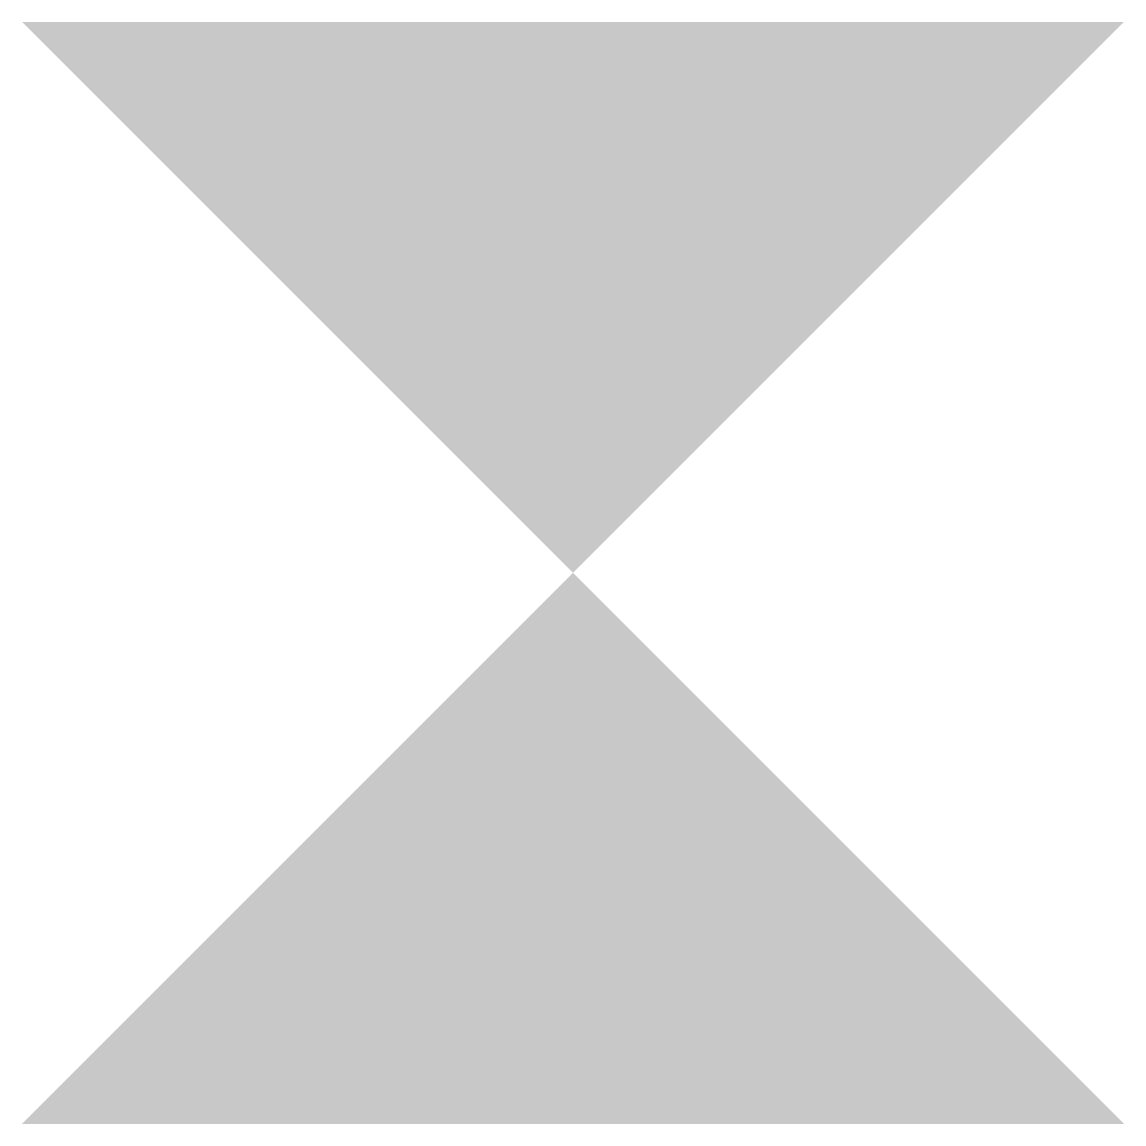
# Model space of a CAD drawing. Extents: x -100 to 100, y -100 to 100.
import ezdxf

# ---------------------------------------------------------------- set-up
doc = ezdxf.new("R2010")
doc.units = 13

msp = doc.modelspace()

# ---------------------------------------------------------------- hatches: boundary and pattern name
msp.add_hatch(color=7).paths.add_polyline_path([(-100, -100), (100, -100), (-100, 100), (100, 100), (-100, -100)])

doc.saveas('drawing.dxf')
